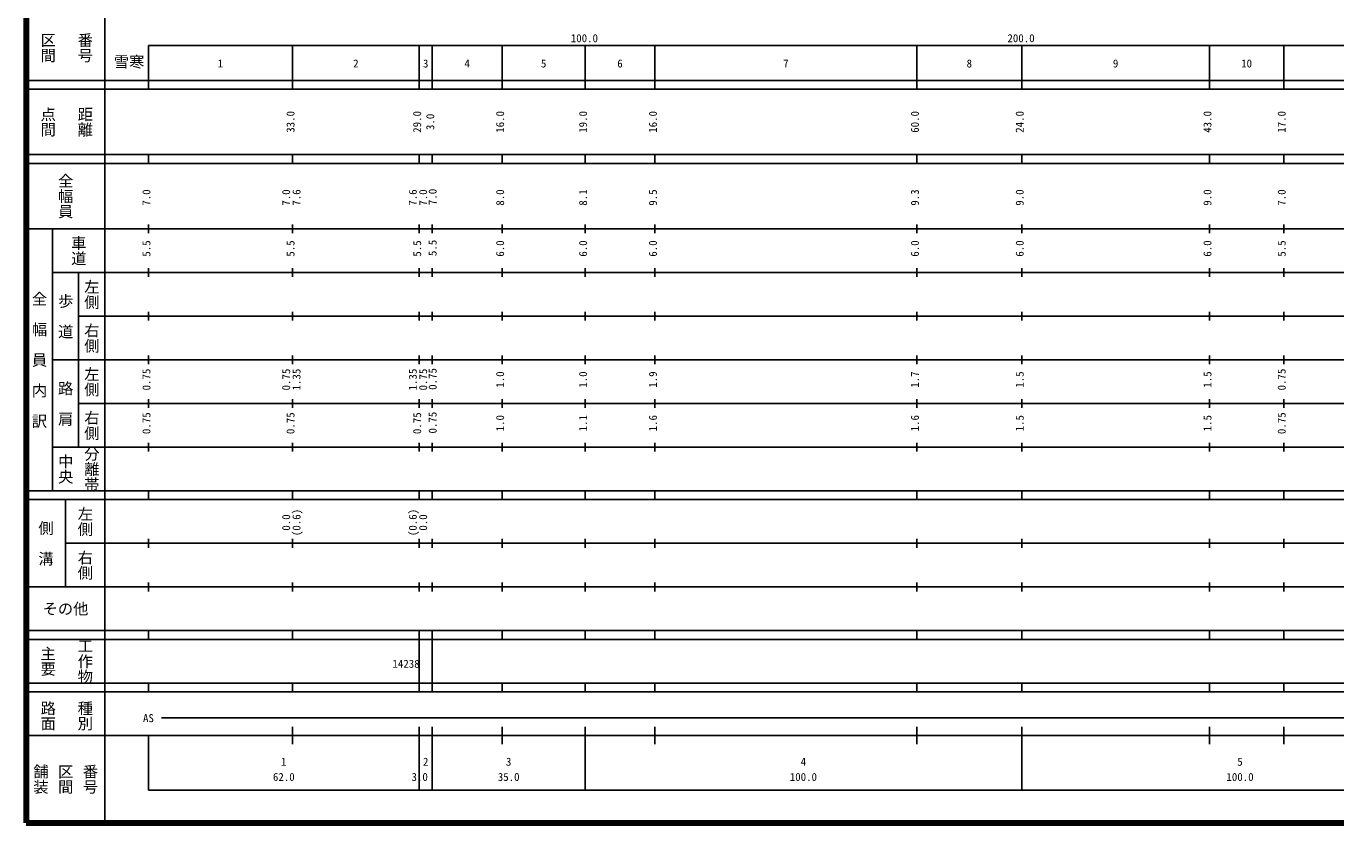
# Model space of a CAD drawing. Units: millimetres on the paper, enlarged 1000 times. Extents: x 40000 to 680000, y 20000 to 380000.
# Drawn here: x 40000 to 339938, y 20000 to 202409 of the extents above; entities that cross this region are included whole.
import ezdxf
from ezdxf.enums import TextEntityAlignment as Align

# ---------------------------------------------------------------- set-up
doc = ezdxf.new("R2010")
doc.units = ezdxf.units.MM
doc.header["$LTSCALE"] = 1000
for name, color, linetype, lineweight in [('M-BGD', 7, 'Continuous', 25), ('M-TTL', 2, 'Continuous', 140), ('M-TTL-BAND', 7, 'Continuous', 25)]:
    doc.layers.add(name, color=color, linetype=linetype, lineweight=lineweight)
doc.styles.add('@ＭＳ ゴシック', font='')
doc.styles.add('ＭＳ ゴシック', font='')
doc.styles.get('@ＭＳ ゴシック').set_extended_font_data('@MS Gothic')
doc.styles.get('ＭＳ ゴシック').set_extended_font_data('MS Gothic')

msp = doc.modelspace()

# ---------------------------------------------------------------- linework, layer by layer
at = {"layer": 'M-TTL'}
for p, q in [((40000, 380000), (40000, 20000)), ((40000, 20000), (680000, 20000))]:
    msp.add_line(p, q, dxfattribs=at)
at = {"layer": 'M-TTL-BAND'}
for p, q in [((58000, 370000), (58000, 20000)), ((68000, 198000), (579000, 198000)), ((68000, 198000), (68000, 188000)), ((101000, 188000), (101000, 198000)), ((130000, 188000), (130000, 198000)), ((133000, 188000), (133000, 198000)), ((149000, 188000), (149000, 198000)), ((168000, 188000), (168000, 198000)), ((184000, 188000), (184000, 198000)), ((244000, 188000), (244000, 198000)), ((268000, 188000), (268000, 198000)), ((311000, 188000), (311000, 198000)), ((328000, 188000), (328000, 198000)), ((40000, 190000), (579000, 190000)), ((40000, 188000), (579000, 188000)), ((40000, 173000), (579000, 173000)), ((40000, 171000), (579000, 171000)), ((68000, 171000), (68000, 173000)), ((101000, 171000), (101000, 173000)), ((130000, 171000), (130000, 173000)), ((133000, 171000), (133000, 173000)), ((149000, 171000), (149000, 173000)), ((168000, 171000), (168000, 173000)), ((184000, 171000), (184000, 173000)), ((244000, 171000), (244000, 173000)), ((268000, 171000), (268000, 173000)), ((311000, 171000), (311000, 173000)), ((328000, 171000), (328000, 173000)), ((40000, 156000), (579000, 156000)), ((46000, 96000), (46000, 156000)), ((68000, 155000), (68000, 157000)), ((101000, 155000), (101000, 157000)), ((130000, 155000), (130000, 157000)), ((133000, 155000), (133000, 157000)), ((149000, 155000), (149000, 157000)), ((168000, 155000), (168000, 157000)), ((184000, 155000), (184000, 157000)), ((244000, 155000), (244000, 157000)), ((268000, 155000), (268000, 157000)), ((311000, 155000), (311000, 157000)), ((328000, 155000), (328000, 157000)), ((68000, 145000), (68000, 147000)), ((101000, 145000), (101000, 147000)), ((130000, 145000), (130000, 147000)), ((133000, 145000), (133000, 147000)), ((149000, 145000), (149000, 147000)), ((168000, 145000), (168000, 147000)), ((184000, 145000), (184000, 147000)), ((244000, 145000), (244000, 147000)), ((268000, 145000), (268000, 147000)), ((311000, 145000), (311000, 147000)), ((328000, 145000), (328000, 147000)), ((46000, 146000), (579000, 146000)), ((52000, 146000), (52000, 106000)), ((52000, 136000), (579000, 136000)), ((68000, 135000), (68000, 137000)), ((101000, 135000), (101000, 137000)), ((130000, 135000), (130000, 137000)), ((133000, 135000), (133000, 137000)), ((149000, 135000), (149000, 137000)), ((168000, 135000), (168000, 137000)), ((184000, 135000), (184000, 137000)), ((244000, 135000), (244000, 137000)), ((268000, 135000), (268000, 137000)), ((311000, 135000), (311000, 137000)), ((328000, 135000), (328000, 137000)), ((46000, 126000), (579000, 126000)), ((68000, 125000), (68000, 127000)), ((101000, 125000), (101000, 127000)), ((130000, 125000), (130000, 127000)), ((133000, 125000), (133000, 127000)), ((149000, 125000), (149000, 127000)), ((168000, 125000), (168000, 127000)), ((184000, 125000), (184000, 127000)), ((244000, 125000), (244000, 127000)), ((268000, 125000), (268000, 127000)), ((311000, 125000), (311000, 127000)), ((328000, 125000), (328000, 127000)), ((68000, 115000), (68000, 117000)), ((101000, 115000), (101000, 117000)), ((130000, 115000), (130000, 117000)), ((133000, 115000), (133000, 117000)), ((149000, 115000), (149000, 117000)), ((168000, 115000), (168000, 117000)), ((184000, 115000), (184000, 117000)), ((244000, 115000), (244000, 117000)), ((268000, 115000), (268000, 117000)), ((311000, 115000), (311000, 117000)), ((328000, 115000), (328000, 117000)), ((52000, 116000), (579000, 116000)), ((46000, 106000), (579000, 106000)), ((68000, 105000), (68000, 107000)), ((101000, 105000), (101000, 107000)), ((130000, 105000), (130000, 107000)), ((133000, 105000), (133000, 107000)), ((149000, 105000), (149000, 107000)), ((168000, 105000), (168000, 107000)), ((184000, 105000), (184000, 107000)), ((244000, 105000), (244000, 107000)), ((268000, 105000), (268000, 107000)), ((311000, 105000), (311000, 107000)), ((328000, 105000), (328000, 107000)), ((40000, 96000), (579000, 96000)), ((68000, 94000), (68000, 96000)), ((101000, 94000), (101000, 96000)), ((130000, 94000), (130000, 96000)), ((133000, 94000), (133000, 96000)), ((149000, 94000), (149000, 96000)), ((168000, 94000), (168000, 96000)), ((184000, 94000), (184000, 96000)), ((244000, 94000), (244000, 96000)), ((268000, 94000), (268000, 96000)), ((311000, 94000), (311000, 96000)), ((328000, 94000), (328000, 96000)), ((40000, 94000), (579000, 94000)), ((49000, 94000), (49000, 74000)), ((49000, 84000), (579000, 84000)), ((68000, 83000), (68000, 85000)), ((101000, 83000), (101000, 85000)), ((130000, 83000), (130000, 85000)), ((133000, 83000), (133000, 85000)), ((149000, 83000), (149000, 85000)), ((168000, 83000), (168000, 85000)), ((184000, 83000), (184000, 85000)), ((244000, 83000), (244000, 85000)), ((268000, 83000), (268000, 85000)), ((311000, 83000), (311000, 85000)), ((328000, 83000), (328000, 85000)), ((68000, 73000), (68000, 75000)), ((101000, 73000), (101000, 75000)), ((130000, 73000), (130000, 75000)), ((133000, 73000), (133000, 75000)), ((149000, 73000), (149000, 75000)), ((168000, 73000), (168000, 75000)), ((184000, 73000), (184000, 75000)), ((244000, 73000), (244000, 75000)), ((268000, 73000), (268000, 75000)), ((311000, 73000), (311000, 75000)), ((328000, 73000), (328000, 75000)), ((40000, 74000), (579000, 74000)), ((40000, 64000), (579000, 64000)), ((68000, 62000), (68000, 64000)), ((101000, 62000), (101000, 64000)), ((130000, 62000), (130000, 64000)), ((133000, 62000), (133000, 64000)), ((149000, 62000), (149000, 64000)), ((168000, 62000), (168000, 64000)), ((184000, 62000), (184000, 64000)), ((244000, 62000), (244000, 64000)), ((268000, 62000), (268000, 64000)), ((311000, 62000), (311000, 64000)), ((328000, 62000), (328000, 64000)), ((40000, 62000), (579000, 62000)), ((130000, 52000), (130000, 62000)), ((133000, 52000), (133000, 62000)), ((40000, 52000), (579000, 52000)), ((68000, 50000), (68000, 52000)), ((101000, 50000), (101000, 52000)), ((130000, 50000), (130000, 52000)), ((133000, 50000), (133000, 52000)), ((149000, 50000), (149000, 52000)), ((168000, 50000), (168000, 52000)), ((184000, 50000), (184000, 52000)), ((244000, 50000), (244000, 52000)), ((268000, 50000), (268000, 52000)), ((311000, 50000), (311000, 52000)), ((328000, 50000), (328000, 52000)), ((40000, 50000), (579000, 50000)), ((71000, 44000), (565000, 44000)), ((101000, 38000), (101000, 42000)), ((130000, 27500), (130000, 42000)), ((133000, 27500), (133000, 42000)), ((149000, 38000), (149000, 42000)), ((168000, 27500), (168000, 42000)), ((184000, 38000), (184000, 42000)), ((244000, 38000), (244000, 42000)), ((268000, 27500), (268000, 42000)), ((311000, 38000), (311000, 42000)), ((328000, 38000), (328000, 42000)), ((40000, 40000), (579000, 40000)), ((68000, 40000), (68000, 27500)), ((68000, 27500), (579000, 27500))]:
    msp.add_line(p, q, dxfattribs=at)

# ---------------------------------------------------------------- texts
at = {"layer": 'M-BGD', "style": 'ＭＳ ゴシック'}
msp.add_text('雪寒', height=2566, dxfattribs=at).set_placement((67055, 192195), align=Align.BOTTOM_RIGHT)
at = {"layer": 'M-TTL-BAND', "style": '@ＭＳ ゴシック'}
for s, p in [('区間', (45000, 197500)), ('番号', (53500, 197500)), ('点間', (45000, 180500)), ('距離', (53500, 180500)), ('全幅員', (49000, 163500)), ('車道', (52000, 151000)), ('左側', (55000, 141000)), ('全\u3000幅\u3000員\u3000内\u3000訳', (43000, 126000)), ('歩\u3000道', (49000, 136000)), ('右側', (55000, 131000)), ('左側', (55000, 121000)), ('路\u3000肩', (49000, 116000)), ('右側', (55000, 111000)), ('分離帯', (55000, 101000)), ('中央', (49000, 101000)), ('左側', (53500, 89000)), ('側\u3000溝', (44500, 84000)), ('右側', (53500, 79000)), ('主要', (45000, 57000)), ('工作物', (53500, 57000)), ('路面', (45000, 44500)), ('種別', (53500, 44500)), ('舗装', (43333, 30000)), ('区間', (49000, 30000)), ('番号', (54667, 30000))]:
    msp.add_text(s, height=2566, rotation=270, dxfattribs=at).set_placement(p, align=Align.MIDDLE_CENTER)
at = {"layer": 'M-TTL-BAND', "style": 'ＭＳ ゴシック'}
for s, p in [('100.0', (167844, 198195)), ('200.0', (267844, 198195)), ('1', (84500, 192405)), ('2', (115500, 192405)), ('3', (131500, 192405)), ('4', (141000, 192405)), ('5', (158500, 192405)), ('6', (176000, 192405)), ('7', (214000, 192405)), ('8', (256000, 192405)), ('9', (289500, 192405)), ('10', (319500, 192405)), ('AS', (68000, 42500)), ('1', (99000, 32523)), ('2', (131500, 32523)), ('3', (150500, 32523)), ('4', (218000, 32523)), ('5', (318000, 32523)), ('62.0', (99000, 29033)), ('3.0', (130118, 29033)), ('35.0', (150500, 29033)), ('100.0', (218000, 29033)), ('100.0', (318000, 29033))]:
    msp.add_text(s, height=1833, dxfattribs=at).set_placement(p, align=Align.BOTTOM_CENTER)
for s, p in [('33.0', (102000, 180500)), ('29.0', (131000, 180500)), ('3.0', (134000, 180500)), ('16.0', (150000, 180500)), ('19.0', (169000, 180500)), ('16.0', (185000, 180500)), ('60.0', (245000, 180500)), ('24.0', (269000, 180500)), ('43.0', (312000, 180500)), ('17.0', (329000, 180500)), ('7.0', (134540, 163309)), ('7.0', (69000, 163174)), ('7.0', (101000, 163174)), ('7.6', (103370, 163174)), ('7.6', (130000, 163174)), ('7.0', (132370, 163174)), ('8.0', (150000, 163174)), ('8.1', (169000, 163174)), ('9.5', (185000, 163174)), ('9.3', (245000, 163174)), ('9.0', (269000, 163174)), ('9.0', (312000, 163174)), ('7.0', (329000, 163174)), ('5.5', (69000, 151500)), ('5.5', (102000, 151500)), ('5.5', (131000, 151500)), ('5.5', (134540, 151635)), ('6.0', (150000, 151500)), ('6.0', (169000, 151500)), ('6.0', (185000, 151500)), ('6.0', (245000, 151500)), ('6.0', (269000, 151500)), ('6.0', (312000, 151500)), ('5.5', (329000, 151500)), ('0.75', (69000, 121500)), ('0.75', (101000, 121500)), ('1.35', (103370, 121500)), ('1.35', (130000, 121500)), ('0.75', (132370, 121500)), ('0.75', (134540, 121635)), ('1.0', (150000, 121500)), ('1.0', (169000, 121500)), ('1.9', (185000, 121500)), ('1.7', (245000, 121500)), ('1.5', (269000, 121500)), ('1.5', (312000, 121500)), ('0.75', (329000, 121500)), ('0.75', (134540, 111635)), ('0.75', (69000, 111500)), ('0.75', (102000, 111500)), ('0.75', (131000, 111500)), ('1.0', (150000, 111500)), ('1.1', (169000, 111500)), ('1.6', (185000, 111500)), ('1.6', (245000, 111500)), ('1.5', (269000, 111500)), ('1.5', (312000, 111500)), ('0.75', (329000, 111500)), ('0.0', (101000, 88764)), ('(0.6)', (103370, 88764)), ('(0.6)', (130000, 88764)), ('0.0', (132370, 88764))]:
    msp.add_text(s, height=1833, rotation=90, dxfattribs=at).set_placement(p, align=Align.BOTTOM_CENTER)
msp.add_text('その他', height=2566, dxfattribs=at).set_placement((49000, 69000), align=Align.MIDDLE_CENTER)
msp.add_text('14238', height=1833, dxfattribs=at).set_placement((123882, 54949), align=Align.BOTTOM_LEFT)

doc.saveas('drawing.dxf')
